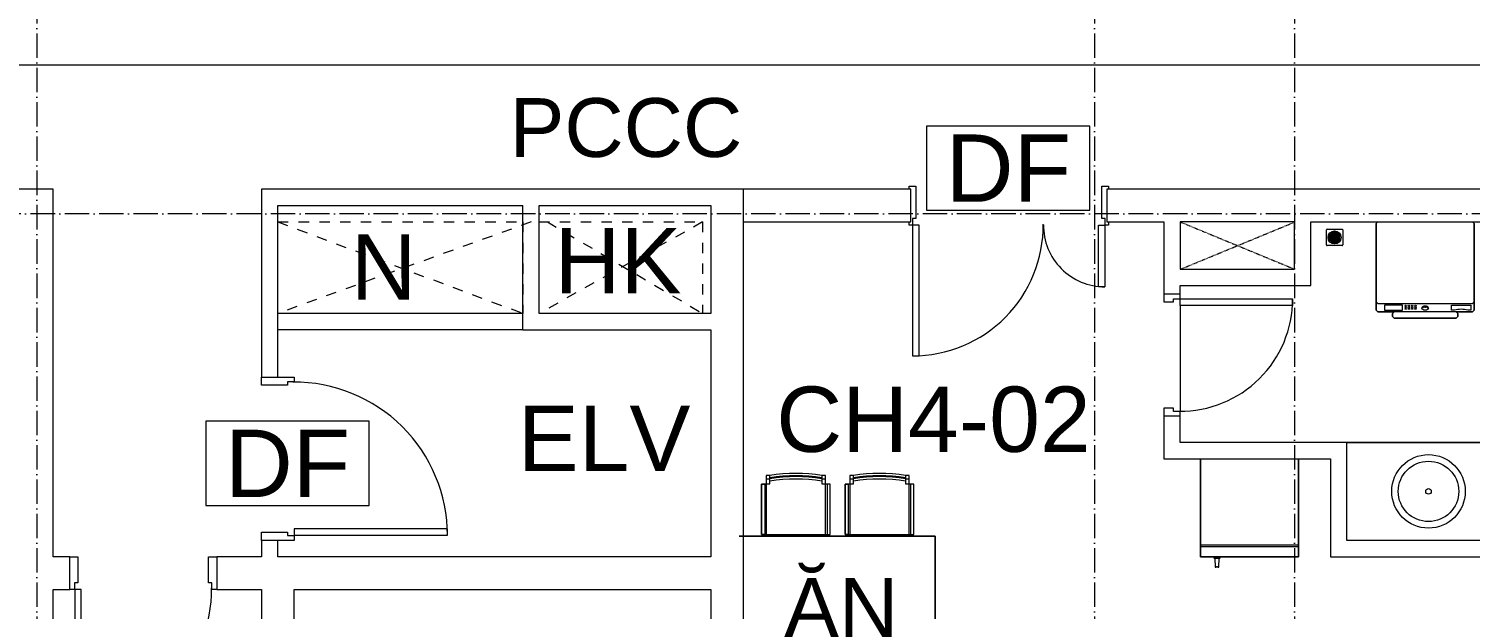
# Model space of a CAD drawing. Header units: millimetres. Extents: x -20215 to 101892, y -17414 to 45470.
# Drawn here: x 1451 to 10276, y 28729 to 32283 of the extents above; entities that cross this region are included whole.
import ezdxf
from ezdxf.enums import TextEntityAlignment as Align

# ---------------------------------------------------------------- set-up
doc = ezdxf.new("R2010")
doc.units = ezdxf.units.MM
doc.linetypes.add('Dash', pattern=[6.35, 3.175, -3.175])
doc.linetypes.add('Grid Line', pattern=[4.2, 3, -0.6, 0, -0.6])
for name, color, linetype, lineweight in [('A-DETL-GENF', 31, 'Continuous', 5), ('A-DETL-GENF-HDLN', 161, 'Dash', 5), ('CHU', 181, 'Continuous', 5), ('CUA', 31, 'Continuous', 9), ('DIM', 1, 'Continuous', 5), ('DIM-200', 1, 'Continuous', 5), ('NET-CAT', 3, 'Continuous', 15), ('NET-THAY', 2, 'Continuous', 9), ('THIET BI', 44, 'Continuous', 5), ('THIET-BI', 44, 'Continuous', 5), ('TRUC', 225, 'Continuous', 5), ('Y-GHI CHU PCCC$0$Z-CT1-GHI CHU TT$0$KI-HIEU', 6, 'Continuous', 13)]:
    doc.layers.add(name, color=color, linetype=linetype, lineweight=lineweight)
doc.styles.add('Arial_1', font='arial_0.ttf', dxfattribs={"height": 400})
doc.styles.add('Arial_3', font='arial_0.ttf', dxfattribs={"height": 440})
doc.styles.add('Arial_5', font='arial_0.ttf', dxfattribs={"height": 400})
doc.styles.add('Arial_6', font='arial_0.ttf', dxfattribs={"height": 360})
doc.styles.add('Y-GHI CHU PCCC$0$Arial', font='arial_0.ttf')
doc.dimstyles.new('Diagonal_-_2mm_Arial', dxfattribs={"dimscale": 304.8, "dimtxt": 408.10376, "dimasz": 0.984252, "dimexe": 0.656168, "dimexo": 4.593176, "dimgap": 0.098425, "dimtad": 1, "dimdec": 0, "dimzin": 0, "dimdsep": 46, "dimtxsty": 'Arial_1', "dimblk1": 'OBLIQUE', "dimblk2": 'OBLIQUE', "dimsah": 1, "dimcen": 0.09, "dimdle": 0.656168, "dimazin": 0, "dimtfac": 1, "dimtdec": 4, "dimtix": 1, "dimtmove": 0, "dimatfit": 3, "dimfxl": 0, "dimtvp": 1, "dimtolj": 1, "dimtzin": 0, "dimlwd": 9, "dimlwe": 9, "dimarcsym": 0})

# ---------------------------------------------------------------- blocks, each defined once
blk = doc.blocks.new('X-PHEU - X-PHEU-1231512-MẶT BẰNG TẦNG 4')
at = {"layer": 'THIET-BI'}
for p, q in [((25, 29), (25, 121)), ((29, 125), (121, 125)), ((42.5, 90.5), (42.5, 59.5)), ((47.5, 51.8), (47.5, 98.2)), ((52.5, 103.1), (52.5, 46.9)), ((57.5, 43.5), (57.5, 106.5)), ((62.5, 108.8), (62.5, 41.2)), ((67.5, 39.8), (67.5, 110.2)), ((72.5, 110.9), (72.5, 78.1)), ((77.5, 78.1), (77.5, 110.9)), ((82.5, 110.2), (82.5, 39.8)), ((87.5, 41.2), (87.5, 108.8)), ((92.5, 106.5), (92.5, 43.5)), ((97.5, 46.9), (97.5, 103.1)), ((102.5, 98.2), (102.5, 51.8)), ((107.5, 59.5), (107.5, 90.5)), ((125, 121), (125, 29)), ((121, 25), (29, 25)), ((72.5, 71.9), (72.5, 39.1)), ((77.5, 39.1), (77.5, 71.9))]:
    blk.add_line(p, q, dxfattribs=at)
blk.add_circle((75, 75), 40, dxfattribs=at)
for centre, radius, start, end in [((29, 121), 4, 90, 180), ((75, 75), 36, 139.80824, 154.52563), ((75, 75), 36, 119.0853, 128.68219), ((75, 75), 36, 102.0247, 110.31751), ((75, 75), 36, 90, 93.98208), ((75, 75), 36, 86.01792, 90), ((75, 75), 36, 69.68249, 77.9753), ((75, 75), 36, 51.31781, 60.9147), ((75, 75), 36, 25.47437, 40.19176), ((121, 121), 4, 0, 90), ((29, 29), 4, 180, 270), ((75, 75), 36, 205.47437, 220.19176), ((75, 75), 36, 231.31781, 240.9147), ((75, 75), 36, 249.68249, 257.9753), ((75, 75), 4, 128.68219, 231.31781), ((75, 75), 36, 266.01792, 270), ((75, 75), 36, 270, 273.98208), ((75, 75), 4, 308.68219, 51.31781), ((75, 75), 36, 282.0247, 290.31751), ((75, 75), 36, 299.0853, 308.68219), ((75, 75), 36, 319.80824, 334.52563), ((121, 29), 4, 270, 360)]:
    blk.add_arc(centre, radius, start, end, dxfattribs=at)
blk = doc.blocks.new('CUA VAO CAN HO - Type 1-1365711-MẶT BẰNG TẦNG 4')
at = {"layer": 'CUA', "lineweight": 5}
for p, q in [((-508.5, 97.7), (-508.5, 117.7)), ((-508.5, 117.7), (-468.5, 117.7)), ((-468.5, 117.7), (-468.5, -81.3)), ((671.5, 117.7), (711.5, 117.7)), ((671.5, -81.3), (671.5, 117.7)), ((711.5, 117.7), (711.5, 97.7)), ((-488.5, -81.3), (-488.5, -122.3)), ((-468.5, -81.3), (-488.5, -81.3)), ((691.5, -81.3), (671.5, -81.3)), ((691.5, -122.3), (691.5, -81.3)), ((-508.5, -122.3), (-508.5, -102.3)), ((-488.5, -122.3), (-508.5, -122.3)), ((711.5, -122.3), (691.5, -122.3)), ((711.5, -102.3), (711.5, -122.3))]:
    blk.add_line(p, q, dxfattribs=at)
at = {"layer": 'CUA'}
for p, q in [((-447.5, -122.3), (-487.5, -122.3)), ((-487.5, -122.3), (-487.5, -922.3)), ((-447.5, -922.3), (-447.5, -122.3)), ((650.5, -122.3), (690.5, -122.3)), ((650.5, -499.3), (650.5, -122.3)), ((690.5, -122.3), (690.5, -499.3)), ((690.5, -499.3), (650.5, -499.3)), ((-487.5, -922.3), (-447.5, -922.3))]:
    blk.add_line(p, q, dxfattribs=at)
at = {"layer": 'CUA', "lineweight": 5}
for centre, radius, start, end in [((-487.5, -122.3), 800, 270, 0.5), ((690.5, -122.3), 377, 179.5, 270)]:
    blk.add_arc(centre, radius, start, end, dxfattribs=at)
blk = doc.blocks.new('CUA WC - Type 1-1365096-MẶT BẰNG TẦNG 4')
at = {"layer": 'CUA'}
for p, q in [((-242.5, 740.3), (-202.5, 740.3)), ((-242.5, 52.3), (-242.5, 740.3)), ((-202.5, 740.3), (-202.5, 52.3)), ((-202.5, 52.3), (-242.5, 52.3))]:
    blk.add_line(p, q, dxfattribs=at)
at = {"layer": 'CUA', "lineweight": 5}
for p, q in [((-243.5, 52.3), (-273.5, 52.3)), ((-243.5, 11.3), (-243.5, 52.3)), ((-223.5, 11.3), (-243.5, 11.3)), ((-223.5, -47.7), (-223.5, 11.3)), ((446.5, 11.3), (426.5, 11.3)), ((426.5, 11.3), (426.5, -47.7)), ((476.5, 52.3), (446.5, 52.3)), ((446.5, 52.3), (446.5, 11.3)), ((-273.5, -47.7), (-223.5, -47.7)), ((426.5, -47.7), (476.5, -47.7))]:
    blk.add_line(p, q, dxfattribs=at)
blk.add_arc((-242.5, 52.3), 688, 359.5, 90, dxfattribs=at)
blk = doc.blocks.new('X-LA2 - X-LA-1837208-MẶT BẰNG TẦNG 4')
at = {"layer": 'THIET-BI'}
for p, q in [((-500, 0), (-500, -600)), ((-500, -600), (-500, 0)), ((-500, -600), (500, -600)), ((500, -600), (-500, -600))]:
    blk.add_line(p, q, dxfattribs=at)
for radius in [225, 185, 17]:
    blk.add_circle((0, -300), radius, dxfattribs=at)
blk = doc.blocks.new('X-MAY GIAT - X-MAY GIAT-V28-MẶT BẰNG TẦNG 4')
at = {"layer": 'THIET BI'}
for p, q in [((-290, 0), (-300, -10)), ((-300, -10), (-290, 0)), ((300, -10), (290, 0)), ((290, 0), (300, -10)), ((-300, -10), (-300, -540)), ((-300, -540), (-300, -10)), ((300, -540), (300, -10)), ((300, -10), (300, -540)), ((-300, -490), (-290, -500)), ((-290, -500), (290, -500)), ((-250, -510), (-250, -540)), ((-140, -510), (-250, -510)), ((-140, -540), (-140, -510)), ((-20, -530), (-20, -525)), ((0, -520), (0, -525)), ((20, -530), (20, -525)), ((160, -510), (280, -510)), ((160, -540), (160, -510)), ((280, -510), (280, -540)), ((290, -500), (300, -490)), ((-300, -540), (-290, -550)), ((-290, -550), (-300, -540)), ((-290, -550), (-190, -550)), ((-190, -550), (-290, -550)), ((-250, -540), (-140, -540)), ((-190, -550), (-200, -560)), ((-200, -560), (-190, -550)), ((-200, -560), (-200, -580)), ((-200, -580), (-200, -560)), ((-200, -580), (-190, -590)), ((-190, -590), (-200, -580)), ((190, -550), (-190, -550)), ((-190, -590), (190, -590)), ((190, -590), (-190, -590)), ((180, -540), (160, -540)), ((200, -560), (190, -550)), ((190, -550), (290, -550)), ((190, -550), (200, -560)), ((290, -550), (190, -550)), ((190, -590), (200, -580)), ((200, -580), (190, -590)), ((200, -580), (200, -560)), ((200, -560), (200, -580)), ((280, -540), (260, -540)), ((290, -550), (300, -540)), ((300, -540), (290, -550))]:
    blk.add_line(p, q, dxfattribs=at)
blk.add_arc((220, -697.5), 162.5, 75.74997, 104.25003, dxfattribs=at)
for centre, major_axis in [((-120, -512.5), (5, 0)), ((-120, -522.5), (5, 0)), ((-100, -512.5), (5, 0)), ((-100, -522.5), (5, 0)), ((-80, -512.5), (5, 0)), ((-80, -522.5), (5, 0)), ((-60, -512.5), (-5, 0)), ((-60, -522.5), (-5, 0)), ((0, -530), (-20, 0)), ((-120, -532.5), (5, 0)), ((-100, -532.5), (5, 0)), ((-80, -532.5), (5, 0)), ((-60, -532.5), (-5, 0))]:
    blk.add_ellipse(centre, major_axis=major_axis, ratio=0.5, dxfattribs=at)
blk.add_ellipse((0, -525), major_axis=(-20, 0), ratio=0.5, start_param=3.141593, end_param=6.283185, dxfattribs=at)
blk = doc.blocks.new('X-BAN AN 4 GHE - X-BAN AN 4 GHE-V31-MẶT BẰNG TẦNG 4')
at = {"layer": 'THIET BI'}
for p, q in [((187, 372.7), (165.2, 372.7)), ((165.2, 372.7), (165.2, 318.5)), ((165.2, 372.7), (165.2, 10)), ((187, 372.7), (165.2, 372.7)), ((187, 337.9), (187, 372.7)), ((527.9, 372.7), (506.1, 372.7)), ((506.1, 372.7), (506.1, 337.9)), ((527.9, 372.7), (506.1, 372.7)), ((527.9, 318.5), (527.9, 372.7)), ((527.9, 10), (527.9, 372.7)), ((698.6, 372.7), (676.8, 372.7)), ((676.8, 372.7), (676.8, 318.5)), ((676.8, 372.7), (676.8, 10)), ((698.6, 372.7), (676.8, 372.7)), ((698.6, 337.9), (698.6, 372.7)), ((1039.5, 372.7), (1017.7, 372.7)), ((1017.7, 372.7), (1017.7, 337.9)), ((1039.5, 372.7), (1017.7, 372.7)), ((1039.5, 318.5), (1039.5, 372.7)), ((1039.5, 10), (1039.5, 372.7)), ((165.2, 318.5), (136.9, 318.5)), ((136.9, 318.5), (136.9, 10)), ((136.9, 318.5), (155.8, 318.5)), ((136.9, 10), (136.9, 318.5)), ((155.8, 318.5), (155.8, 10)), ((165.2, 350.9), (187, 350.9)), ((165.2, 321.9), (187, 321.9)), ((187, 321.9), (187, 337.9)), ((506.1, 350.9), (527.9, 350.9)), ((506.1, 337.9), (506.1, 321.9)), ((506.1, 321.9), (527.9, 321.9)), ((556.2, 318.5), (527.9, 318.5)), ((537.3, 318.5), (537.3, 10)), ((556.2, 318.5), (537.3, 318.5)), ((556.2, 10), (556.2, 318.5)), ((556.2, 10), (556.2, 318.5)), ((648.5, 318.5), (648.5, 10)), ((676.8, 318.5), (648.5, 318.5)), ((648.5, 318.5), (667.4, 318.5)), ((648.5, 10), (648.5, 318.5)), ((667.4, 318.5), (667.4, 10)), ((676.8, 350.9), (698.6, 350.9)), ((676.8, 321.9), (698.6, 321.9)), ((698.6, 321.9), (698.6, 337.9)), ((1017.7, 350.9), (1039.5, 350.9)), ((1017.7, 337.9), (1017.7, 321.9)), ((1017.7, 321.9), (1039.5, 321.9)), ((1067.8, 318.5), (1039.5, 318.5)), ((1048.9, 318.5), (1048.9, 10)), ((1067.8, 318.5), (1048.9, 318.5)), ((1067.8, 10), (1067.8, 318.5)), ((1067.8, 10), (1067.8, 318.5)), ((1200, 0), (0, 0)), ((0, 0), (1200, 0)), ((136.9, 10), (556.2, 10)), ((155.8, 10), (136.9, 10)), ((165.2, 10), (527.9, 10)), ((537.3, 10), (556.2, 10)), ((648.5, 10), (1067.8, 10)), ((667.4, 10), (648.5, 10)), ((676.8, 10), (1039.5, 10)), ((1048.9, 10), (1067.8, 10)), ((1200, -850), (1200, 0)), ((1200, 0), (1200, -850)), ((0, -850), (1200, -850)), ((1200, -850), (0, -850)), ((556.2, -860), (136.9, -860)), ((136.9, -860), (136.9, -1168.5)), ((155.8, -860), (136.9, -860)), ((136.9, -860), (136.9, -1168.5)), ((155.8, -1168.5), (155.8, -860)), ((165.2, -860), (527.9, -860)), ((165.2, -1222.7), (165.2, -860)), ((527.9, -860), (527.9, -1222.7)), ((537.3, -860), (556.2, -860)), ((537.3, -1168.5), (537.3, -860)), ((556.2, -1168.5), (556.2, -860)), ((556.2, -860), (556.2, -1168.5)), ((1067.8, -860), (648.5, -860)), ((648.5, -860), (648.5, -1168.5)), ((667.4, -860), (648.5, -860)), ((648.5, -860), (648.5, -1168.5)), ((667.4, -1168.5), (667.4, -860)), ((676.8, -860), (1039.5, -860)), ((676.8, -1222.7), (676.8, -860)), ((1039.5, -860), (1039.5, -1222.7)), ((1048.9, -860), (1067.8, -860)), ((1048.9, -1168.5), (1048.9, -860)), ((1067.8, -1168.5), (1067.8, -860)), ((1067.8, -860), (1067.8, -1168.5)), ((136.9, -1168.5), (165.2, -1168.5)), ((136.9, -1168.5), (155.8, -1168.5)), ((165.2, -1168.5), (165.2, -1222.7)), ((165.2, -1171.9), (187, -1171.9)), ((165.2, -1200.9), (187, -1200.9)), ((165.2, -1222.7), (187, -1222.7)), ((187, -1222.7), (165.2, -1222.7)), ((187, -1171.9), (187, -1187.9)), ((187, -1187.9), (187, -1222.7)), ((506.1, -1171.9), (527.9, -1171.9)), ((506.1, -1187.9), (506.1, -1171.9)), ((506.1, -1222.7), (506.1, -1187.9)), ((506.1, -1200.9), (527.9, -1200.9)), ((506.1, -1222.7), (527.9, -1222.7)), ((527.9, -1222.7), (506.1, -1222.7)), ((527.9, -1222.7), (527.9, -1168.5)), ((527.9, -1168.5), (556.2, -1168.5)), ((556.2, -1168.5), (537.3, -1168.5)), ((648.5, -1168.5), (676.8, -1168.5)), ((648.5, -1168.5), (667.4, -1168.5)), ((676.8, -1168.5), (676.8, -1222.7)), ((676.8, -1171.9), (698.6, -1171.9)), ((676.8, -1200.9), (698.6, -1200.9)), ((676.8, -1222.7), (698.6, -1222.7)), ((698.6, -1222.7), (676.8, -1222.7)), ((698.6, -1171.9), (698.6, -1187.9)), ((698.6, -1187.9), (698.6, -1222.7)), ((1017.7, -1171.9), (1039.5, -1171.9)), ((1017.7, -1187.9), (1017.7, -1171.9)), ((1017.7, -1222.7), (1017.7, -1187.9)), ((1017.7, -1200.9), (1039.5, -1200.9)), ((1017.7, -1222.7), (1039.5, -1222.7)), ((1039.5, -1222.7), (1017.7, -1222.7)), ((1039.5, -1222.7), (1039.5, -1168.5)), ((1039.5, -1168.5), (1067.8, -1168.5)), ((1067.8, -1168.5), (1048.9, -1168.5))]:
    blk.add_line(p, q, dxfattribs=at)
for centre, radius, start, end in [((346.5, -628.1), 1013.4, 80.94073, 99.05927), ((346.5, -628.1), 1013.4, 80.94073, 99.05927), ((346.5, -628.1), 998.9, 80.80804, 99.19196), ((346.5, -648.2), 1013.4, 80.94073, 99.05927), ((858.1, -628.1), 1013.4, 80.94073, 99.05927), ((858.1, -628.1), 1013.4, 80.94073, 99.05927), ((858.1, -628.1), 998.9, 80.80804, 99.19196), ((858.1, -648.2), 1013.4, 80.94073, 99.05927), ((346.5, -648.2), 998.9, 80.80804, 99.19196), ((858.1, -648.2), 998.9, 80.80804, 99.19196), ((346.5, -201.8), 998.9, 260.80804, 279.19196), ((346.5, -201.8), 1013.4, 260.94073, 279.05927), ((346.5, -221.9), 998.9, 260.80804, 279.19196), ((346.5, -221.9), 1013.4, 260.94073, 279.05927), ((346.5, -221.9), 1013.4, 260.94073, 279.05927), ((858.1, -201.8), 998.9, 260.80804, 279.19196), ((858.1, -201.8), 1013.4, 260.94073, 279.05927), ((858.1, -221.9), 998.9, 260.80804, 279.19196), ((858.1, -221.9), 1013.4, 260.94073, 279.05927), ((858.1, -221.9), 1013.4, 260.94073, 279.05927)]:
    blk.add_arc(centre, radius, start, end, dxfattribs=at)
blk = doc.blocks.new('X-TU LANH - X-TU LANH-V32-MẶT BẰNG TẦNG 4')
at = {"layer": 'THIET BI'}
for p, q in [((-300, -0.1), (-300, -600)), ((-300, -600), (-300, -0.1)), ((300, -600), (300, -0.1)), ((300, -0.1), (300, -600)), ((300, -530), (-300, -530)), ((300, -540), (-300, -540)), ((-300, -600), (300, -600)), ((300, -600), (-300, -600)), ((-222.5, -600), (-217.5, -610)), ((-217.5, -610), (-182.5, -610)), ((-212.5, -610), (-210.5, -665)), ((-189.5, -665), (-187.5, -610)), ((-182.5, -610), (-177.5, -600)), ((-210.5, -665), (-205.2, -665)), ((-194.8, -665), (-189.5, -665))]:
    blk.add_line(p, q, dxfattribs=at)
blk.add_arc((-200, -667.2), 5.66, 22.40182, 157.59821, dxfattribs=at)
blk = doc.blocks.new('Family2 - Family1-1838909-MẶT BẰNG TẦNG 4')
at = {"layer": 'A-DETL-GENF'}
for p, q in [((700, 290), (0, 290)), ((0, 290), (0, 0)), ((700, 0), (700, 290)), ((0, 0), (700, 0))]:
    blk.add_line(p, q, dxfattribs=at)
at = {"layer": 'A-DETL-GENF-HDLN'}
for p, q in [((0, 290), (700, 0.8)), ((0, 0), (700, 289.2))]:
    blk.add_line(p, q, dxfattribs=at)
blk = doc.blocks.new('DIMBLOCK55-MẶT BẰNG TẦNG 4')
at = {"layer": 'DIM-200', "lineweight": 9, "transparency": 16777216}
for p, q in [((28200.5, 32689.9), (28200.5, 31862.4)), ((28200.5, 32062.4), (28200.5, 32689.9)), ((-1824.5, 30874.5), (-1824.5, 32262.4)), ((-1824.5, 32062.4), (-1674.5, 32212.4)), ((28200.5, 32062.4), (28350.5, 32212.4)), ((-2024.5, 32062.4), (28200.5, 32062.4)), ((-1824.5, 32062.4), (-1974.5, 31912.4)), ((-1824.5, 32062.4), (-1824.5, 30874.5)), ((28200.5, 32062.4), (28050.5, 31912.4))]:
    blk.add_line(p, q, dxfattribs=at)
at = {"layer": 'DIM-200', "color": 0, "lineweight": 9, "transparency": 16777216, "insert": (12418.9, 32611.7), "char_height": 400, "width": 1845.885, "attachment_point": 1, "line_spacing_factor": 0.941778, "style": 'Arial_1'}
blk.add_mtext('30025', dxfattribs=at)
blk = doc.blocks.new('_Oblique')
at = {"color": 0, "linetype": 'ByBlock', "lineweight": -2}
blk.add_line((-0.5, -0.5), (0.5, 0.5), dxfattribs=at)
blk = doc.blocks.new('DIMBLOCK67-MẶT BẰNG TẦNG 4')
at = {"layer": 'DIM-200', "lineweight": 9, "transparency": 16777216}
for p, q in [((12121.4, 23999.9), (12121.4, 29249.9)), ((12121.4, 29049.9), (11971.4, 29199.9)), ((11559.2, 29049.9), (12321.4, 29049.9)), ((12121.4, 29049.9), (11559.2, 29049.9)), ((12121.4, 29049.9), (12271.4, 28899.9)), ((12121.4, 24199.9), (11971.4, 24349.9)), ((13309.3, 24199.9), (11921.4, 24199.9)), ((12121.4, 24199.9), (12271.4, 24049.9)), ((12121.4, 24199.9), (13309.3, 24199.9))]:
    blk.add_line(p, q, dxfattribs=at)
at = {"layer": 'DIM-200', "color": 0, "lineweight": 9, "transparency": 16777216, "insert": (11572.1, 26009.6), "char_height": 400, "width": 1476.708, "attachment_point": 1, "rotation": 90, "line_spacing_factor": 0.941778, "style": 'Arial_1'}
blk.add_mtext('4850', dxfattribs=at)
blk = doc.blocks.new('CUA 1 CANH MO - 2 - Type 1-1152486-MẶT BẰNG TẦNG 2')
at = {"layer": 'CUA', "lineweight": 5}
for p, q in [((-348.5, -102.3), (-348.5, 97.7)), ((-348.5, 97.7), (-298.5, 97.7)), ((-298.5, 97.7), (-298.5, -61.3)), ((501.5, 97.7), (551.5, 97.7)), ((501.5, -61.3), (501.5, 97.7)), ((551.5, 97.7), (551.5, -102.3)), ((-318.5, -61.3), (-318.5, -102.3)), ((-298.5, -61.3), (-318.5, -61.3)), ((521.5, -61.3), (501.5, -61.3)), ((521.5, -102.3), (521.5, -61.3)), ((-318.5, -102.3), (-348.5, -102.3)), ((551.5, -102.3), (521.5, -102.3))]:
    blk.add_line(p, q, dxfattribs=at)
at = {"layer": 'CUA'}
for p, q in [((-277.5, -102.3), (-317.5, -102.3)), ((-317.5, -102.3), (-317.5, -940.3)), ((-277.5, -940.3), (-277.5, -102.3)), ((-317.5, -940.3), (-277.5, -940.3))]:
    blk.add_line(p, q, dxfattribs=at)
at = {"layer": 'CUA', "lineweight": 5}
blk.add_arc((-317.5, -102.3), 838, 270, 0.5, dxfattribs=at)
blk = doc.blocks.new('CUA 1 CANH MO - 2 - Type 1000-1152409-MẶT BẰNG TẦNG 2')
at = {"layer": 'CUA', "lineweight": 5}
for p, q in [((-398.5, -102.3), (-398.5, 97.7)), ((-398.5, 97.7), (-348.5, 97.7)), ((-348.5, 97.7), (-348.5, -61.3)), ((551.5, 97.7), (601.5, 97.7)), ((551.5, -61.3), (551.5, 97.7)), ((601.5, 97.7), (601.5, -102.3)), ((-368.5, -61.3), (-368.5, -102.3)), ((-348.5, -61.3), (-368.5, -61.3)), ((571.5, -61.3), (551.5, -61.3)), ((571.5, -102.3), (571.5, -61.3)), ((-368.5, -102.3), (-398.5, -102.3)), ((601.5, -102.3), (571.5, -102.3))]:
    blk.add_line(p, q, dxfattribs=at)
at = {"layer": 'CUA'}
for p, q in [((-327.5, -102.3), (-367.5, -102.3)), ((-367.5, -102.3), (-367.5, -1040.3)), ((-327.5, -1040.3), (-327.5, -102.3)), ((-367.5, -1040.3), (-327.5, -1040.3))]:
    blk.add_line(p, q, dxfattribs=at)
at = {"layer": 'CUA', "lineweight": 5}
blk.add_arc((-367.5, -102.3), 938, 270, 0.5, dxfattribs=at)
blk = doc.blocks.new('Y-GHI CHU PCCC$0$A$C67775D76')
at = {"color": 8, "ltscale": 30}
blk.add_lwpolyline([(-266.7, -137.5), (266.7, -137.5), (266.7, 137.5), (-266.7, 137.5)], close=True, dxfattribs=at)
at = {"color": 8, "style": 'Y-GHI CHU PCCC$0$Arial'}
blk.add_text('DF', height=220, dxfattribs=at).set_placement((0, 0), align=Align.MIDDLE_CENTER)

msp = doc.modelspace()

# ---------------------------------------------------------------- linework, layer by layer
at = {"layer": 'A-DETL-GENF-HDLN', "ltscale": 20}
for p, q in [((2975.5, 31099.9), (4475.5, 30539.9)), ((4525.5, 31099.9), (2975.5, 30539.9)), ((5575.2, 31099.9), (4575.5, 30539.9)), ((4625.5, 31099.9), (5575.2, 30539.9))]:
    msp.add_line(p, q, dxfattribs=at)
for points in [[(2975.5, 31099.9), (4475.5, 31099.9), (4475.5, 30539.9), (2975.5, 30539.9)], [(4575.5, 31099.9), (5575.2, 31099.9), (5575.2, 30539.9), (4575.5, 30539.9)]]:
    msp.add_lwpolyline(points, close=True, dxfattribs=at)
at = {"layer": 'NET-CAT'}
for p, q in [((1600.5, 31299.9), (55.5, 31299.9)), ((1600.5, 29049.9), (1600.5, 31299.9)), ((6850.5, 31299.9), (2875.5, 31299.9)), ((5825.5, 31299.9), (2875.5, 31299.9)), ((2875.5, 31299.9), (2875.5, 30150)), ((5825.5, 23599.9), (5825.5, 31299.9)), ((6850.5, 31099.9), (6850.5, 31299.9)), ((8050.5, 31299.9), (8050.5, 31099.9)), ((17300.5, 31299.9), (8050.5, 31299.9)), ((2975.5, 30150), (2975.5, 31199.9)), ((4575.5, 30539.9), (4575.5, 31199.9)), ((5825.5, 23599.9), (5825.5, 31099.9)), ((5825.5, 31099.9), (6850.5, 31099.9)), ((8050.5, 31099.9), (8400.5, 31099.9)), ((8400.5, 31099.9), (8400.5, 30659.9)), ((9300.5, 30709.9), (9300.5, 31099.9)), ((9300.5, 31099.9), (13550.5, 31099.9)), ((8400.5, 30659.9), (8500.5, 30659.9)), ((8500.5, 30659.9), (8500.5, 30709.9)), ((8500.5, 30709.9), (9300.5, 30709.9)), ((4475.5, 30439.9), (5625.5, 30439.9)), ((5625.5, 30439.9), (5625.5, 29049.9)), ((2875.5, 30150), (2975.5, 30150)), ((8500.5, 29909.9), (8400.5, 29909.9)), ((8400.5, 29909.9), (8400.5, 29649.9)), ((8500.5, 29749.9), (8500.5, 29909.9)), ((9520.5, 29749.9), (8500.5, 29749.9)), ((9520.5, 29149.9), (9520.5, 29749.9)), ((8400.5, 29649.9), (9420.5, 29649.9)), ((9420.5, 29649.9), (9420.5, 29049.9)), ((2975.5, 29150), (2875.5, 29150)), ((2875.5, 29150), (2875.5, 29049.9)), ((2975.5, 29049.9), (2975.5, 29150)), ((11600.5, 29149.9), (9520.5, 29149.9)), ((1700.7, 29049.9), (1600.5, 29049.9)), ((1700.7, 28849.9), (1700.7, 29049.9)), ((2875.5, 29049.9), (2600.7, 29049.9)), ((2600.7, 29049.9), (2600.7, 28849.9)), ((5625.5, 29049.9), (2975.5, 29049.9)), ((9420.5, 29049.9), (10500.5, 29049.9)), ((1600.5, 26649.9), (1600.5, 28849.9)), ((1600.5, 28849.9), (1700.7, 28849.9)), ((2600.7, 28849.9), (2875.5, 28849.9)), ((2875.5, 28849.9), (2875.5, 24899.9)), ((3075.5, 28849.9), (5625.5, 28849.9)), ((3075.5, 24899.9), (3075.5, 28849.9)), ((5625.5, 28849.9), (5625.5, 23799.9))]:
    msp.add_line(p, q, dxfattribs=at)
for points in [[(2975.5, 31199.9), (4475.5, 31199.9)], [(4475.5, 30439.9), (4475.5, 31199.9)], [(4575.5, 31199.9), (5625.5, 31199.9), (5625.5, 30539.9), (4575.5, 30539.9)]]:
    msp.add_lwpolyline(points, dxfattribs=at)
at = {"layer": 'NET-THAY'}
for p, q in [((4475.5, 30539.9), (2975.5, 30539.9)), ((8500.5, 30588.9), (8500.5, 29939.9)), ((4475.5, 30439.9), (2975.5, 30439.9))]:
    msp.add_line(p, q, dxfattribs=at)
at = {"layer": 'TRUC', "linetype": 'Grid Line', "ltscale": 50}
for p, q in [((1500.5, 43599.9), (1500.5, -7167.6)), ((7975.5, 43599.9), (7975.5, -4500.1)), ((9200.5, 43599.9), (9200.5, -7167.6)), ((43000.5, 31149.9), (-14407, 31149.9))]:
    msp.add_line(p, q, dxfattribs=at)

# ---------------------------------------------------------------- block references
at = {"layer": 'A-DETL-GENF'}
msp.add_blockref('Family2 - Family1-1838909-MẶT BẰNG TẦNG 4', (8500.5, 30809.9), dxfattribs=at)
at = {"layer": 'CUA'}
for name, p in [('CUA VAO CAN HO - Type 1-1365711-MẶT BẰNG TẦNG 4', (7349.1, 31202.2)), ('CUA 1 CANH MO - 2 - Type 1-1152486-MẶT BẰNG TẦNG 2', (2049.2, 28952.2))]:
    msp.add_blockref(name, p, dxfattribs=at)
for name, p, rotation in [('CUA WC - Type 1-1365096-MẶT BẰNG TẦNG 4', (8448.3, 30386.4), 269.9999999999999), ('CUA 1 CANH MO - 2 - Type 1000-1152409-MẶT BẰNG TẦNG 2', (2973.3, 29548.6), 90)]:
    msp.add_blockref(name, p, dxfattribs=dict(at, rotation=rotation))
at = {"layer": 'THIET BI'}
for name, p in [('X-MAY GIAT - X-MAY GIAT-V28-MẶT BẰNG TẦNG 4', (10000.4, 31099.9)), ('X-BAN AN 4 GHE - X-BAN AN 4 GHE-V31-MẶT BẰNG TẦNG 4', (5800.5, 29175)), ('X-TU LANH - X-TU LANH-V32-MẶT BẰNG TẦNG 4', (8925.4, 29650))]:
    msp.add_blockref(name, p, dxfattribs=at)
at = {"layer": 'THIET-BI'}
msp.add_blockref('X-PHEU - X-PHEU-1231512-MẶT BẰNG TẦNG 4', (9370.5, 30929.9), dxfattribs=at)
at = {"layer": 'THIET-BI', "rotation": 180}
msp.add_blockref('X-LA2 - X-LA-1837208-MẶT BẰNG TẦNG 4', (10020.5, 29149.9), dxfattribs=at)
at = {"layer": 'Y-GHI CHU PCCC$0$Z-CT1-GHI CHU TT$0$KI-HIEU', "color": 8, "xscale": 1.875, "yscale": 1.875, "zscale": 1.875}
for p in [(7447.7, 31429.5), (3034.4, 29621.6)]:
    msp.add_blockref('Y-GHI CHU PCCC$0$A$C67775D76', p, dxfattribs=at)

# ---------------------------------------------------------------- texts
at = {"layer": 'CHU', "color": 7, "line_spacing_factor": 0.936439}
for s, insert, char_height, width, attachment_point, style in [('\\pt2540.0016,5079.9996,7620.0012,10159.9992,12700.0008,15239.9988,17780.0004,20319.9984,22860,25400.0016,27939.9996,30480.0012,33019.9992,35560.0008,38099.9988,40640.0004,43179.9984,45720,48260.0016,50799.9996,53340.0012,55879.9992,58420.0008,60959.9988,63500.0004,66039.9984,68580,71120.0016,73659.9996,76200.0012,78739.9992,81280.0008;PCCC', (4393.9, 31858), 360, 1405.16, 1, 'Arial_6'), ('\\pt2540,5080,7620,10160,12700,15240,17780,20320,22860,25400,27940,30480,33020,35560,38100,40640,43180,45720,48260,50800,53340,55880,58420,60960,63500,66040,68580,71120,73660,76200,78740,81280;N', (3421.2, 31024.3), 400, 428.24, 1, 'Arial_3'), ('\\pt2540,5080,7620,10160,12700,15240,17780,20320,22860,25400,27940,30480,33020,35560,38100,40640,43180,45720,48260,50800,53340,55880,58420,60960,63500,66040,68580,71120,73660,76200,78740,81280;HK', (4669.6, 31063.6), 400, 816.08, 1, 'Arial_3'), ('\\pt2540,5080,7620,10160,12700,15240,17780,20320,22860,25400,27940,30480,33020,35560,38100,40640,43180,45720,48260,50800,53340,55880,58420,60960,63500,66040,68580,71120,73660,76200,78740,81280;CH4-02', (7952.2, 30091.9), 400, 1952.58, 3, 'Arial_5'), ('\\pt2540,5080,7620,10160,12700,15240,17780,20320,22860,25400,27940,30480,33020,35560,38100,40640,43180,45720,48260,50800,53340,55880,58420,60960,63500,66040,68580,71120,73660,76200,78740,81280;ELV', (4444.8, 29973.9), 400, 1108.98, 1, 'Arial_3'), ('\\pt2540.0016,5079.9996,7620.0012,10159.9992,12700.0008,15239.9988,17780.0004,20319.9984,22860,25400.0016,27939.9996,30480.0012,33019.9992,35560.0008,38099.9988,40640.0004,43179.9984,45720,48260.0016,50799.9996,53340.0012,55879.9992,58420.0008,60959.9988,63500.0004,66039.9984,68580,71120.0016,73659.9996,76200.0012,78739.9992,81280.0008;ĂN', (6075, 28918.6), 360, 709.02, 1, 'Arial_6')]:
    msp.add_mtext(s, dxfattribs=dict(at, insert=insert, char_height=char_height, width=width, attachment_point=attachment_point, style=style))

# ---------------------------------------------------------------- dimensions: what is measured, and where the dimension line sits
at = {"layer": 'DIM', "lineweight": 9}
dim = msp.add_linear_dim(base=(28200.5, 32062.4), p1=(-1824.5, 32274.5), p2=(28200.5, 31289.9), dimstyle='Diagonal_-_2mm_Arial', override={"dimpost": '<>', "dimfxl": 30041.139016}, dxfattribs=at)
dim.commit()
dim.dimension.update_dxf_attribs({"geometry": 'DIMBLOCK55-MẶT BẰNG TẦNG 4', "text_midpoint": (13188, 32296.8)})
dim = msp.add_linear_dim(base=(12121.4, 29049.9), p1=(11909.3, 24199.9), p2=(10159.2, 29049.9), angle=90, dimstyle='Diagonal_-_2mm_Arial', override={"dimpost": '<>', "dimfxl": 5156.077575}, dxfattribs=at)
dim.commit()
dim.dimension.update_dxf_attribs({"geometry": 'DIMBLOCK67-MẶT BẰNG TẦNG 4', "text_midpoint": (11887.2, 26624.9)})

doc.saveas('drawing.dxf')
